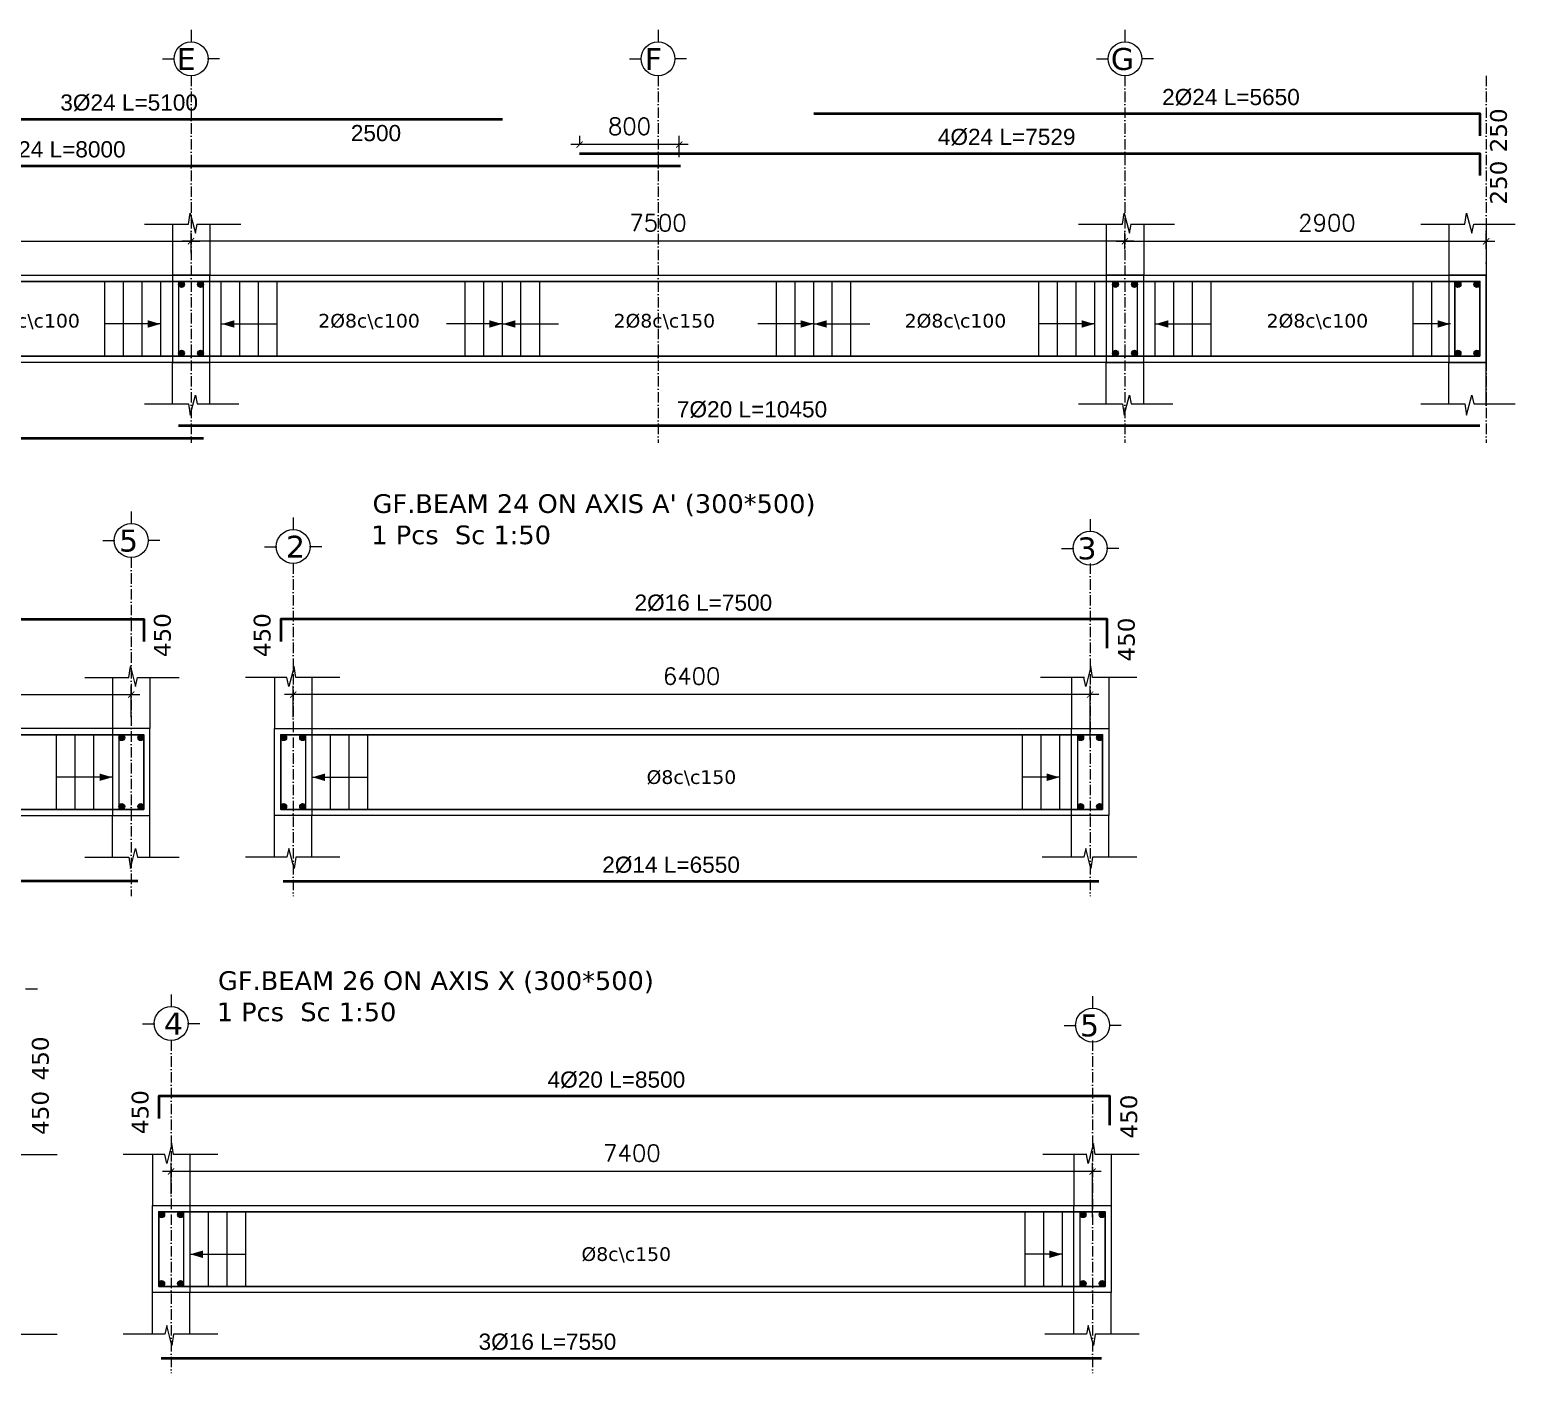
# Model space of a CAD drawing. Header units: inches. Extents: x -17020 to 43805, y -10194 to 123061.
# Drawn here: x 2901 to 4096, y 108292 to 109371 of the extents above; entities that cross this region are included whole.
import ezdxf

# ---------------------------------------------------------------- set-up
doc = ezdxf.new("R2010")
doc.units = ezdxf.units.IN
doc.header["$LTSCALE"] = 0.7
doc.header["$MEASUREMENT"] = 0
doc.linetypes.add('ACAD_ISO10W100', pattern=[18, 12, -3, 0, -3])
doc.layers.get('0').update_dxf_attribs({"lineweight": 13})
doc.layers.get('Defpoints').update_dxf_attribs({"lineweight": 5})
for name, color, linetype, lineweight in [('axis', 254, 'ACAD_ISO10W100', 9), ('BEAM FRAME', 5, 'Continuous', 18), ('COLUMN', 4, 'Continuous', 20), ('elevline', 30, 'Continuous', 20), ('FRAME 070', 5, 'Continuous', 60), ('hatch', 9, 'Continuous', 9), ('renforcment', 141, 'Continuous', 40), ('tex', 3, 'Continuous', 25), ('TEXT', 3, 'Continuous', 25), ('top rein. extension', 50, 'Continuous', 20), ('top renforcment', 7, 'Continuous', 40)]:
    doc.layers.add(name, color=color, linetype=linetype, lineweight=lineweight)
doc.styles.add('100', font='romans.shx', dxfattribs={"height": 13.5})
doc.styles.add('romanc', font='verdana.ttf', dxfattribs={"height": 250})
doc.styles.get("Standard").update_dxf_attribs({"font": 'arial.ttf', "height": 13})
doc.dimstyles.new('100', dxfattribs={"dimtxt": 13.5, "dimasz": 5, "dimexe": 7, "dimexo": 7, "dimgap": 8, "dimtad": 1, "dimdec": 0, "dimlfac": 10, "dimzin": 4, "dimdsep": 46, "dimtxsty": '100', "dimblk": 'ARCHTICK', "dimcen": 0.09, "dimdle": 7, "dimclrd": 1, "dimclre": 8, "dimclrt": 2, "dimadec": 0, "dimazin": 1, "dimtfac": 1, "dimtdec": 0, "dimtix": 1, "dimtofl": 0, "dimtmove": 0, "dimatfit": 3, "dimldrblk": 'ARCHTICK', "dimfxl": 0.18, "dimtolj": 1, "dimtzin": 0, "dimlwd": -1, "dimlwe": -1, "dimarcsym": 0})
doc.dimstyles.get("Standard").update_dxf_attribs({"dimtxt": 13, "dimasz": 5, "dimexe": 0.18, "dimexo": 0.0625, "dimgap": 6, "dimtad": 1, "dimdec": 0, "dimlfac": 10, "dimzin": 0, "dimdsep": 46, "dimtxsty": 'Standard', "dimblk": 'ARCHTICK', "dimcen": 0.09, "dimse1": 1, "dimse2": 1, "dimclrd": 1, "dimclre": 7, "dimclrt": 3, "dimadec": 0, "dimazin": 0, "dimtfac": 1, "dimtdec": 0, "dimtix": 1, "dimtofl": 0, "dimtmove": 0, "dimatfit": 3, "dimldrblk": 'ARCHTICK', "dimfxl": 1, "dimtolj": 1, "dimtzin": 0, "dimarcsym": 0})

# ---------------------------------------------------------------- blocks, each defined once
blk = doc.blocks.new('_ArchTick')
at = {"color": 0, "linetype": 'ByBlock', "lineweight": 0, "const_width": 0.15}
blk.add_lwpolyline([(-0.5, -0.5), (0.5, 0.5)], dxfattribs=at)
blk = doc.blocks.new('*D1429')
at = {"color": 8, "transparency": 16777216}
for p, q in [((2255.7, 109194.2), (2255.7, 109207.8)), ((3030.7, 109191.1), (3030.7, 109207.8))]:
    blk.add_line(p, q, dxfattribs=at)
at = {"color": 1, "transparency": 16777216}
blk.add_line((2248.7, 109200.8), (3037.7, 109200.8), dxfattribs=at)
at = {"layer": 'Defpoints', "color": 0, "transparency": 16777216}
for p in [(3030.7, 109200.8), (2255.7, 109187.2), (3030.7, 109184.1)]:
    blk.add_point(p, dxfattribs=at)
at = {"color": 1, "transparency": 16777216, "xscale": 5, "yscale": 5, "zscale": 5, "rotation": 180}
blk.add_blockref('_ArchTick', (2255.7, 109200.8), dxfattribs=at)
at = {"color": 1, "transparency": 16777216, "xscale": 5, "yscale": 5, "zscale": 5}
blk.add_blockref('_ArchTick', (3030.7, 109200.8), dxfattribs=at)
at = {"color": 2, "transparency": 16777216, "insert": (2593.1, 109215.6), "char_height": 13.5, "attachment_point": 5, "style": '100'}
blk.add_mtext('\\A1;7750', dxfattribs=at)
blk = doc.blocks.new('*D1430')
at = {"layer": 'Defpoints', "color": 0, "transparency": 16777216}
for p in [(2240.7, 109042.8, -37100.9), (2240.7, 109042.8), (3040.7, 109042.8, -13870.6)]:
    blk.add_point(p, dxfattribs=at)
at = {"layer": 'TEXT', "color": 3, "transparency": 16777216, "insert": (2677.9, 109055.8), "char_height": 13, "attachment_point": 5}
blk.add_mtext('\\A1;7%%C20 L=8000', dxfattribs=at)
blk = doc.blocks.new('*D1433')
at = {"layer": 'Defpoints', "color": 0, "transparency": 16777216}
for p in [(2623.8, 109261.4, -19.2), (2623.8, 109261.4), (3423.8, 109261.4, -167.8)]:
    blk.add_point(p, dxfattribs=at)
at = {"layer": 'TEXT', "color": 3, "transparency": 16777216, "insert": (2922.9, 109274.4), "char_height": 13, "attachment_point": 5}
blk.add_mtext('\\A1;4%%C24 L=8000', dxfattribs=at)
blk = doc.blocks.new('*D1434')
at = {"color": 8, "transparency": 16777216}
for p, q in [((3780.7, 109194.5), (3780.7, 109207.8)), ((4070.7, 109194.8), (4070.7, 109207.8))]:
    blk.add_line(p, q, dxfattribs=at)
at = {"color": 1, "transparency": 16777216}
blk.add_line((3773.7, 109200.8), (4077.7, 109200.8), dxfattribs=at)
at = {"layer": 'Defpoints', "color": 0, "transparency": 16777216}
for p in [(4070.7, 109200.8), (3780.7, 109187.5), (4070.7, 109187.8, 217.9)]:
    blk.add_point(p, dxfattribs=at)
at = {"color": 1, "transparency": 16777216, "xscale": 5, "yscale": 5, "zscale": 5, "rotation": 180}
blk.add_blockref('_ArchTick', (3780.7, 109200.8), dxfattribs=at)
at = {"color": 1, "transparency": 16777216, "xscale": 5, "yscale": 5, "zscale": 5}
blk.add_blockref('_ArchTick', (4070.7, 109200.8), dxfattribs=at)
at = {"color": 2, "transparency": 16777216, "insert": (3942.9, 109215.6), "char_height": 13.5, "attachment_point": 5, "style": '100'}
blk.add_mtext('\\A1;2900', dxfattribs=at)
blk = doc.blocks.new('*D1435')
at = {"layer": 'Defpoints', "color": 0, "transparency": 16777216}
for p in [(3342.8, 109271.4, -157.8), (3342.8, 109271.4), (4095.7, 109271.4, -218.5)]:
    blk.add_point(p, dxfattribs=at)
at = {"layer": 'TEXT', "color": 3, "transparency": 16777216, "insert": (3685.7, 109284.4), "char_height": 13, "attachment_point": 5}
blk.add_mtext('\\A1;4%%C24 L=7529', dxfattribs=at)
blk = doc.blocks.new('*D1446')
at = {"color": 1, "transparency": 16777216}
blk.add_line((3429.8, 109278.4), (3335.8, 109278.4), dxfattribs=at)
at = {"color": 8, "transparency": 16777216}
for p, q in [((3342.8, 109278.4), (3342.8, 109285.4)), ((3422.8, 109268.4), (3422.8, 109285.4))]:
    blk.add_line(p, q, dxfattribs=at)
at = {"layer": 'Defpoints', "color": 0, "transparency": 16777216}
for p in [(3342.8, 109278.4), (3342.8, 109271.4), (3422.8, 109261.4)]:
    blk.add_point(p, dxfattribs=at)
at = {"color": 1, "transparency": 16777216, "xscale": 5, "yscale": 5, "zscale": 5, "rotation": 180}
blk.add_blockref('_ArchTick', (3342.8, 109278.4), dxfattribs=at)
at = {"color": 1, "transparency": 16777216, "xscale": 5, "yscale": 5, "zscale": 5}
blk.add_blockref('_ArchTick', (3422.8, 109278.4), dxfattribs=at)
at = {"color": 2, "transparency": 16777216, "insert": (3382.8, 109293.1), "char_height": 13.5, "attachment_point": 5, "style": '100'}
blk.add_mtext('\\A1;800', dxfattribs=at)
blk = doc.blocks.new('*D1436')
at = {"color": 8, "transparency": 16777216}
for p, q in [((3030.7, 109191.9), (3030.7, 109207.8)), ((3780.7, 109196.5), (3780.7, 109207.8))]:
    blk.add_line(p, q, dxfattribs=at)
at = {"color": 1, "transparency": 16777216}
blk.add_line((3787.7, 109200.8), (3023.7, 109200.8), dxfattribs=at)
at = {"layer": 'Defpoints', "color": 0, "transparency": 16777216}
for p in [(3030.7, 109200.8), (3030.7, 109184.9), (3780.7, 109189.5)]:
    blk.add_point(p, dxfattribs=at)
at = {"color": 1, "transparency": 16777216, "xscale": 5, "yscale": 5, "zscale": 5, "rotation": 180}
blk.add_blockref('_ArchTick', (3030.7, 109200.8), dxfattribs=at)
at = {"color": 1, "transparency": 16777216, "xscale": 5, "yscale": 5, "zscale": 5}
blk.add_blockref('_ArchTick', (3780.7, 109200.8), dxfattribs=at)
at = {"color": 2, "transparency": 16777216, "insert": (3405.7, 109215.6), "char_height": 13.5, "attachment_point": 5, "style": '100'}
blk.add_mtext('\\A1;7500', dxfattribs=at)
blk = doc.blocks.new('*D1437')
at = {"layer": 'Defpoints', "color": 0, "transparency": 16777216}
for p in [(3020.7, 109052.6, -13652.7), (4065.7, 109052.6, -37100.9), (4065.7, 109052.6)]:
    blk.add_point(p, dxfattribs=at)
at = {"layer": 'TEXT', "color": 3, "transparency": 16777216, "insert": (3481.2, 109065.6), "char_height": 13, "attachment_point": 5}
blk.add_mtext('\\A1;7%%C20 L=10450', dxfattribs=at)
blk = doc.blocks.new('*D1441')
at = {"layer": 'Defpoints', "color": 0, "transparency": 16777216}
for p in [(3530.7, 109303.4, -157.8), (3530.7, 109303.4), (4095.7, 109303.4, -218.5)]:
    blk.add_point(p, dxfattribs=at)
at = {"layer": 'TEXT', "color": 3, "transparency": 16777216, "insert": (3865.8, 109316.4), "char_height": 13, "attachment_point": 5}
blk.add_mtext('\\A1;2%%C24 L=5650', dxfattribs=at)
blk = doc.blocks.new('*D1442')
at = {"layer": 'Defpoints', "color": 0, "transparency": 16777216}
for p in [(2770.7, 109298.9, -203.1), (2770.7, 109298.9), (3280.7, 109298.9, -189.9)]:
    blk.add_point(p, dxfattribs=at)
at = {"layer": 'TEXT', "color": 3, "transparency": 16777216, "insert": (2981, 109312), "char_height": 13, "attachment_point": 5}
blk.add_mtext('\\A1;3%%C24 L=5100', dxfattribs=at)
blk = doc.blocks.new('*D1443')
at = {"layer": 'Defpoints', "color": 0, "transparency": 16777216}
for p in [(3030.7, 109297.4), (3280.7, 109297.4), (3280.7, 109275)]:
    blk.add_point(p, dxfattribs=at)
at = {"layer": 'TEXT', "color": 3, "transparency": 16777216, "insert": (3179.2, 109287.6), "char_height": 13, "attachment_point": 5}
blk.add_mtext('\\A1;2500', dxfattribs=at)
blk = doc.blocks.new('*D1877')
at = {"color": 1, "transparency": 16777216}
blk.add_line((2367.7, 108836.7), (2989.7, 108836.7), dxfattribs=at)
at = {"color": 8, "transparency": 16777216}
for p, q in [((2374.7, 108800.2), (2374.7, 108843.7)), ((2982.7, 108818.5), (2982.7, 108843.7))]:
    blk.add_line(p, q, dxfattribs=at)
at = {"layer": 'Defpoints', "color": 0, "transparency": 16777216}
for p in [(2982.7, 108836.7), (2982.7, 108811.5), (2374.7, 108793.2)]:
    blk.add_point(p, dxfattribs=at)
at = {"color": 1, "transparency": 16777216, "xscale": 5, "yscale": 5, "zscale": 5, "rotation": 180}
blk.add_blockref('_ArchTick', (2374.7, 108836.7), dxfattribs=at)
at = {"color": 1, "transparency": 16777216, "xscale": 5, "yscale": 5, "zscale": 5}
blk.add_blockref('_ArchTick', (2982.7, 108836.7), dxfattribs=at)
at = {"color": 2, "transparency": 16777216, "insert": (2703.1, 108851.5), "char_height": 13.5, "attachment_point": 5, "style": '100'}
blk.add_mtext('\\A1;6080', dxfattribs=at)
blk = doc.blocks.new('*D1878')
at = {"layer": 'Defpoints', "color": 0, "transparency": 16777216}
for p in [(1912.7, 108686.8, -13652.7), (2987.9, 108686.8, -37318.8), (2987.9, 108686.8)]:
    blk.add_point(p, dxfattribs=at)
at = {"layer": 'TEXT', "color": 3, "transparency": 16777216, "insert": (2592.7, 108699.8), "char_height": 13, "attachment_point": 5}
blk.add_mtext('\\A1;3%%C16 L=10752', dxfattribs=at)
blk = doc.blocks.new('*D1879')
at = {"layer": 'Defpoints', "color": 0, "transparency": 16777216}
for p in [(1862.7, 108897.3, 264.3), (1862.7, 108897.3), (3037.9, 108897.3, -440.4)]:
    blk.add_point(p, dxfattribs=at)
at = {"layer": 'TEXT', "color": 3, "transparency": 16777216, "insert": (2630.9, 108910.3), "char_height": 13, "attachment_point": 5}
blk.add_mtext('\\A1;3%%C16 L=11752', dxfattribs=at)
blk = doc.blocks.new('*D1881')
at = {"color": 1, "transparency": 16777216}
blk.add_line((3759.7, 108836.7), (3105.7, 108836.7), dxfattribs=at)
at = {"color": 8, "transparency": 16777216}
for p, q in [((3112.7, 108818.5), (3112.7, 108843.7)), ((3752.7, 108800.2), (3752.7, 108843.7))]:
    blk.add_line(p, q, dxfattribs=at)
at = {"layer": 'Defpoints', "color": 0, "transparency": 16777216}
for p in [(3112.7, 108836.7), (3112.7, 108811.5), (3752.7, 108793.2)]:
    blk.add_point(p, dxfattribs=at)
at = {"color": 1, "transparency": 16777216, "xscale": 5, "yscale": 5, "zscale": 5, "rotation": 180}
blk.add_blockref('_ArchTick', (3112.7, 108836.7), dxfattribs=at)
at = {"color": 1, "transparency": 16777216, "xscale": 5, "yscale": 5, "zscale": 5}
blk.add_blockref('_ArchTick', (3752.7, 108836.7), dxfattribs=at)
at = {"color": 2, "transparency": 16777216, "insert": (3432.7, 108851.5), "char_height": 13.5, "attachment_point": 5, "style": '100'}
blk.add_mtext('\\A1;6400', dxfattribs=at)
blk = doc.blocks.new('*D1882')
at = {"layer": 'Defpoints', "color": 0, "transparency": 16777216}
for p in [(3104.7, 108686.8, -37318.8), (3104.7, 108686.8), (3759.7, 108686.8, -13870.6)]:
    blk.add_point(p, dxfattribs=at)
at = {"layer": 'TEXT', "color": 3, "transparency": 16777216, "insert": (3416.2, 108699.8), "char_height": 13, "attachment_point": 5}
blk.add_mtext('\\A1;2%%C14 L=6550', dxfattribs=at)
blk = doc.blocks.new('*D1883')
at = {"layer": 'Defpoints', "color": 0, "transparency": 16777216}
for p in [(3059.3, 108897.3, -440.4), (3809.3, 108897.3, 46.4), (3809.3, 108897.3)]:
    blk.add_point(p, dxfattribs=at)
at = {"layer": 'TEXT', "color": 3, "transparency": 16777216, "insert": (3442.1, 108910.3), "char_height": 13, "attachment_point": 5}
blk.add_mtext('\\A1;2%%C16 L=7500', dxfattribs=at)
blk = doc.blocks.new('*D1848')
at = {"layer": 'Defpoints', "color": 0, "transparency": 16777216}
for p in [(2059.7, 108514.2, -157.8), (2059.7, 108514.2), (2945.7, 108514.2, -218.5)]:
    blk.add_point(p, dxfattribs=at)
at = {"layer": 'TEXT', "color": 3, "transparency": 16777216, "insert": (2655.3, 108527.2), "char_height": 13, "attachment_point": 5}
blk.add_mtext('\\A1;2%%C20 L=8860', dxfattribs=at)
blk = doc.blocks.new('*D1856')
at = {"layer": 'Defpoints', "color": 0, "transparency": 16777216}
for p in [(2734.7, 108556.1, -209.5), (2944.7, 108556.1, -218.4), (2944.7, 108556.1)]:
    blk.add_point(p, dxfattribs=at)
at = {"layer": 'TEXT', "color": 3, "transparency": 16777216, "insert": (2805.8, 108569.1), "char_height": 13, "attachment_point": 5}
blk.add_mtext('\\A1;2%%C20 L=2100', dxfattribs=at)
blk = doc.blocks.new('*D1861')
at = {"color": 1, "transparency": 16777216}
blk.add_line((3761.7, 108453.6), (3007.7, 108453.6), dxfattribs=at)
at = {"color": 8, "transparency": 16777216}
for p, q in [((3014.7, 108435.4), (3014.7, 108460.6)), ((3754.7, 108417), (3754.7, 108460.6))]:
    blk.add_line(p, q, dxfattribs=at)
at = {"layer": 'Defpoints', "color": 0, "transparency": 16777216}
for p in [(3014.7, 108453.6), (3014.7, 108428.4), (3754.7, 108410)]:
    blk.add_point(p, dxfattribs=at)
at = {"color": 1, "transparency": 16777216, "xscale": 5, "yscale": 5, "zscale": 5, "rotation": 180}
blk.add_blockref('_ArchTick', (3014.7, 108453.6), dxfattribs=at)
at = {"color": 1, "transparency": 16777216, "xscale": 5, "yscale": 5, "zscale": 5}
blk.add_blockref('_ArchTick', (3754.7, 108453.6), dxfattribs=at)
at = {"color": 2, "transparency": 16777216, "insert": (3384.7, 108468.4), "char_height": 13.5, "attachment_point": 5, "style": '100'}
blk.add_mtext('\\A1;7400', dxfattribs=at)
blk = doc.blocks.new('*D1862')
at = {"layer": 'Defpoints', "color": 0, "transparency": 16777216}
for p in [(3006.7, 108303.7, -37318.8), (3006.7, 108303.7), (3761.7, 108303.7, -13870.6)]:
    blk.add_point(p, dxfattribs=at)
at = {"layer": 'TEXT', "color": 3, "transparency": 16777216, "insert": (3316.9, 108316.7), "char_height": 13, "attachment_point": 5}
blk.add_mtext('\\A1;3%%C16 L=7550', dxfattribs=at)
blk = doc.blocks.new('*D1863')
at = {"layer": 'Defpoints', "color": 0, "transparency": 16777216}
for p in [(2961.3, 108514.2, -440.4), (3811.3, 108514.2, 46.4), (3811.3, 108514.2)]:
    blk.add_point(p, dxfattribs=at)
at = {"layer": 'TEXT', "color": 3, "transparency": 16777216, "insert": (3372.3, 108527.2), "char_height": 13, "attachment_point": 5}
blk.add_mtext('\\A1;4%%C20 L=8500', dxfattribs=at)

msp = doc.modelspace()

# ---------------------------------------------------------------- hatches: boundary and pattern name
at = {"layer": 'elevline'}
for points in [[(3025.47, 109166.14, 1), (3020.72, 109166.14, 1)], [(3035.96, 109166.14, -1), (3040.72, 109166.14, -1)], [(3775.47, 109166.14, 1), (3770.72, 109166.14, 1)], [(3785.96, 109166.14, -1), (3790.72, 109166.14, -1)], [(4050.47, 109166.14, 1), (4045.72, 109166.14, 1)], [(4060.96, 109166.14, -1), (4065.72, 109166.14, -1)], [(3025.47, 109110.89, -1), (3020.72, 109110.89, -1)], [(3035.96, 109110.89, 1), (3040.72, 109110.89, 1)], [(3775.47, 109110.89, -1), (3770.72, 109110.89, -1)], [(3785.96, 109110.89, 1), (3790.72, 109110.89, 1)], [(4050.47, 109110.89, -1), (4045.72, 109110.89, -1)], [(4060.96, 109110.89, 1), (4065.72, 109110.89, 1)], [(2977.48, 108802.06, 1), (2972.72, 108802.06, 1)], [(2987.96, 108802.06, -1), (2992.72, 108802.06, -1)], [(3107.48, 108802.06, 1), (3102.72, 108802.06, 1)], [(3117.96, 108802.06, -1), (3122.72, 108802.06, -1)], [(3747.48, 108802.06, 1), (3742.72, 108802.06, 1)], [(3757.96, 108802.06, -1), (3762.72, 108802.06, -1)], [(2977.48, 108746.82, -1), (2972.72, 108746.82, -1)], [(2987.96, 108746.82, 1), (2992.72, 108746.82, 1)], [(3107.48, 108746.82, -1), (3102.72, 108746.82, -1)], [(3117.96, 108746.82, 1), (3122.72, 108746.82, 1)], [(3747.48, 108746.82, -1), (3742.72, 108746.82, -1)], [(3757.96, 108746.82, 1), (3762.72, 108746.82, 1)], [(3009.48, 108418.93, 1), (3004.72, 108418.93, 1)], [(3019.96, 108418.93, -1), (3024.72, 108418.93, -1)], [(3749.48, 108418.93, 1), (3744.72, 108418.93, 1)], [(3759.96, 108418.93, -1), (3764.72, 108418.93, -1)], [(3009.48, 108363.69, -1), (3004.72, 108363.69, -1)], [(3019.96, 108363.69, 1), (3024.72, 108363.69, 1)], [(3749.48, 108363.69, -1), (3744.72, 108363.69, -1)], [(3759.96, 108363.69, 1), (3764.72, 108363.69, 1)]]:
    msp.add_hatch(color=256, dxfattribs=at).paths.add_polyline_path(points)

# ---------------------------------------------------------------- linework, layer by layer
at = {"layer": 'axis'}
for p, q in [((3030.72, 109333.71), (3030.72, 109038.78)), ((3030.72, 109333.71), (3030.72, 109038.78)), ((3405.72, 109333.71), (3405.72, 109038.78)), ((3780.72, 109333.71), (3780.72, 109038.78)), ((4070.72, 109333.71), (4070.72, 109038.78)), ((2982.72, 108946.87, 156.28), (2982.72, 108674.7, 156.28)), ((3112.72, 108941.96, 156.28), (3112.72, 108674.7, 156.28)), ((3752.72, 108941.96, 156.28), (3752.72, 108674.7, 156.28)), ((3014.72, 108558.83, 156.28), (3014.72, 108291.57, 156.28)), ((3754.72, 108558.83, 156.28), (3754.72, 108291.57, 156.28))]:
    msp.add_line(p, q, dxfattribs=at)
at = {"layer": 'BEAM FRAME'}
for points, elevation in [([(4070.72, 109103.52), (1135.72, 109103.52), (1135.72, 109173.52), (4070.72, 109173.52)], 217.91), ([(1907.72, 108739.44), (2997.72, 108739.44), (2997.72, 108809.44), (1907.72, 108809.44)], 374.18), ([(3767.72, 108739.44), (3097.72, 108739.44), (3097.72, 108809.44), (3767.72, 108809.44)], 374.18), ([(3769.72, 108356.31), (2999.72, 108356.31), (2999.72, 108426.31), (3769.72, 108426.31)], 374.18)]:
    msp.add_lwpolyline(points, close=True, dxfattribs=dict(at, elevation=elevation))
at = {"layer": 'COLUMN', "lineweight": 20}
for p, q in [((3015.72, 109214.44, 217.91), (3015.72, 109173.52, 217.91)), ((3045.72, 109214.44, 217.91), (3045.72, 109173.52, 217.91)), ((3765.72, 109214.44, 217.91), (3765.72, 109173.52, 217.91)), ((3795.72, 109214.44, 217.91), (3795.72, 109173.52, 217.91)), ((4040.72, 109214.44, 217.91), (4040.72, 109173.52, 217.91)), ((4070.72, 109214.44, 217.91), (4070.72, 109173.52, 217.91)), ((3015.72, 109070.09, 217.91), (3015.72, 109103.52, 217.91)), ((3045.72, 109070.09, 217.91), (3045.72, 109103.52, 217.91)), ((3765.72, 109070.09, 217.91), (3765.72, 109103.52, 217.91)), ((3795.72, 109070.09, 217.91), (3795.72, 109103.52, 217.91)), ((4040.72, 109070.09, 217.91), (4040.72, 109103.52, 217.91)), ((4070.72, 109070.09, 217.91), (4070.72, 109103.52, 217.91)), ((2967.72, 108850.37, 374.18), (2967.72, 108809.44, 374.18)), ((2997.72, 108850.37, 374.18), (2997.72, 108809.44, 374.18)), ((3097.72, 108850.37, 374.18), (3097.72, 108809.44, 374.18)), ((3127.72, 108850.37, 374.18), (3127.72, 108809.44, 374.18)), ((3737.72, 108850.37, 374.18), (3737.72, 108809.44, 374.18)), ((3767.72, 108850.37, 374.18), (3767.72, 108809.44, 374.18)), ((2967.72, 108706.01, 374.18), (2967.72, 108739.44, 374.18)), ((2997.72, 108706.01, 374.18), (2997.72, 108739.44, 374.18)), ((3097.72, 108706.01, 374.18), (3097.72, 108739.44, 374.18)), ((3127.72, 108706.01, 374.18), (3127.72, 108739.44, 374.18)), ((3737.72, 108706.01, 374.18), (3737.72, 108739.44, 374.18)), ((3767.72, 108706.01, 374.18), (3767.72, 108739.44, 374.18)), ((2999.72, 108467.24, 374.18), (2999.72, 108426.31, 374.18)), ((3029.72, 108467.24, 374.18), (3029.72, 108426.31, 374.18)), ((3739.72, 108467.24, 374.18), (3739.72, 108426.31, 374.18)), ((3769.72, 108467.24, 374.18), (3769.72, 108426.31, 374.18)), ((2999.72, 108322.88, 374.18), (2999.72, 108356.31, 374.18)), ((3029.72, 108322.88, 374.18), (3029.72, 108356.31, 374.18)), ((3739.72, 108322.88, 374.18), (3739.72, 108356.31, 374.18)), ((3769.72, 108322.88, 374.18), (3769.72, 108356.31, 374.18))]:
    msp.add_line(p, q, dxfattribs=at)
at = {"layer": 'elevline'}
for p, q in [((2961.45, 109108.52), (2961.45, 109168.52)), ((2976.45, 109108.52), (2976.45, 109168.52)), ((2991.45, 109108.52), (2991.45, 109168.52)), ((3006.41, 109108.52), (3006.41, 109168.52)), ((3055.03, 109108.52), (3055.03, 109168.52)), ((3069.99, 109108.52), (3069.99, 109168.52)), ((3084.99, 109108.52), (3084.99, 109168.52)), ((3099.99, 109108.52), (3099.99, 109168.52)), ((3250.76, 109108.52), (3250.76, 109168.52)), ((3265.76, 109108.52), (3265.76, 109168.52)), ((3280.72, 109108.52), (3280.72, 109168.52)), ((3295.68, 109108.52), (3295.68, 109168.52)), ((3310.68, 109108.52), (3310.68, 109168.52)), ((3500.76, 109108.52), (3500.76, 109168.52)), ((3515.76, 109108.52), (3515.76, 109168.52)), ((3530.72, 109108.52), (3530.72, 109168.52)), ((3545.68, 109108.52), (3545.68, 109168.52)), ((3560.68, 109108.52), (3560.68, 109168.52)), ((3711.45, 109108.52), (3711.45, 109168.52)), ((3726.45, 109108.52), (3726.45, 109168.52)), ((3741.45, 109108.52), (3741.45, 109168.52)), ((3756.41, 109108.52), (3756.41, 109168.52)), ((3805.03, 109108.52), (3805.03, 109168.52)), ((3819.99, 109108.52), (3819.99, 109168.52)), ((3834.99, 109108.52), (3834.99, 109168.52)), ((3849.99, 109108.52), (3849.99, 109168.52)), ((4012.22, 109108.52), (4012.22, 109168.52)), ((4027.22, 109108.52), (4027.22, 109168.52)), ((4045.68, 109108.52), (4045.68, 109168.52)), ((2922.72, 108744.44, 156.28), (2922.72, 108804.44, 156.28)), ((2937.72, 108744.44, 156.28), (2937.72, 108804.44, 156.28)), ((2952.72, 108744.44, 156.28), (2952.72, 108804.44, 156.28)), ((3142.72, 108744.44, 156.28), (3142.72, 108804.44, 156.28)), ((3157.72, 108744.44, 156.28), (3157.72, 108804.44, 156.28)), ((3172.72, 108744.44, 156.28), (3172.72, 108804.44, 156.28)), ((3698.45, 108744.44, 156.28), (3698.45, 108804.44, 156.28)), ((3713.45, 108744.44, 156.28), (3713.45, 108804.44, 156.28)), ((3728.41, 108744.44, 156.28), (3728.41, 108804.44, 156.28)), ((3044.72, 108361.31, 156.28), (3044.72, 108421.31, 156.28)), ((3059.72, 108361.31, 156.28), (3059.72, 108421.31, 156.28)), ((3074.72, 108361.31, 156.28), (3074.72, 108421.31, 156.28)), ((3700.45, 108361.31, 156.28), (3700.45, 108421.31, 156.28)), ((3715.45, 108361.31, 156.28), (3715.45, 108421.31, 156.28)), ((3730.41, 108361.31, 156.28), (3730.41, 108421.31, 156.28))]:
    msp.add_line(p, q, dxfattribs=at)
for centre in [(3023.1, 109166.14), (3038.34, 109166.14), (3773.1, 109166.14), (3788.34, 109166.14), (4048.1, 109166.14), (4063.34, 109166.14), (3023.1, 109110.89), (3038.34, 109110.89), (3773.1, 109110.89), (3788.34, 109110.89), (4048.1, 109110.89), (4063.34, 109110.89), (2975.1, 108802.06, 156.28), (2990.34, 108802.06, 156.28), (3105.1, 108802.06, 156.28), (3120.34, 108802.06, 156.28), (3745.1, 108802.06, 156.28), (3760.34, 108802.06, 156.28), (2975.1, 108746.82, 156.28), (2990.34, 108746.82, 156.28), (3105.1, 108746.82, 156.28), (3120.34, 108746.82, 156.28), (3745.1, 108746.82, 156.28), (3760.34, 108746.82, 156.28), (3007.1, 108418.93, 156.28), (3022.34, 108418.93, 156.28), (3747.1, 108418.93, 156.28), (3762.34, 108418.93, 156.28), (3007.1, 108363.69, 156.28), (3022.34, 108363.69, 156.28), (3747.1, 108363.69, 156.28), (3762.34, 108363.69, 156.28)]:
    msp.add_circle(centre, 2.38, dxfattribs=at)
at = {"layer": 'FRAME 070', "lineweight": 20}
for p, q in [((3028.68, 109214.44, 217.91), (3030.03, 109223.44, 217.91)), ((3030.03, 109223.44, 217.91), (3034.22, 109207.37, 217.91)), ((3778.68, 109214.44, 217.91), (3780.03, 109223.44, 217.91)), ((3780.03, 109223.44, 217.91), (3784.22, 109207.37, 217.91)), ((4053.68, 109214.44, 217.91), (4055.03, 109223.44, 217.91)), ((4055.03, 109223.44, 217.91), (4059.22, 109207.37, 217.91)), ((2993.33, 109214.44, 217.91), (3028.68, 109214.44, 217.91)), ((3034.22, 109207.37, 217.91), (3035.72, 109214.44, 217.91)), ((3035.25, 109214.44, 217.91), (3070.6, 109214.44, 217.91)), ((3743.33, 109214.44, 217.91), (3778.68, 109214.44, 217.91)), ((3784.22, 109207.37, 217.91), (3785.72, 109214.44, 217.91)), ((3785.25, 109214.44, 217.91), (3820.6, 109214.44, 217.91)), ((4018.33, 109214.44, 217.91), (4053.68, 109214.44, 217.91)), ((4059.22, 109207.37, 217.91), (4060.72, 109214.44, 217.91)), ((4060.72, 109214.44, 217.91), (4094.11, 109214.44, 217.91)), ((3030.03, 109061.09, 217.91), (3034.22, 109077.16, 217.91)), ((3034.22, 109077.16, 217.91), (3035.72, 109070.09, 217.91)), ((3780.03, 109061.09, 217.91), (3784.22, 109077.16, 217.91)), ((3784.22, 109077.16, 217.91), (3785.72, 109070.09, 217.91)), ((4055.03, 109061.09, 217.91), (4059.22, 109077.16, 217.91)), ((4059.22, 109077.16, 217.91), (4060.72, 109070.09, 217.91)), ((2993.33, 109070.09, 217.91), (3028.68, 109070.09, 217.91)), ((3028.68, 109070.09, 217.91), (3030.03, 109061.09, 217.91)), ((3035.72, 109070.09, 217.91), (3069.11, 109070.09, 217.91)), ((3743.33, 109070.09, 217.91), (3778.68, 109070.09, 217.91)), ((3778.68, 109070.09, 217.91), (3780.03, 109061.09, 217.91)), ((3785.72, 109070.09, 217.91), (3819.11, 109070.09, 217.91)), ((4018.33, 109070.09, 217.91), (4053.68, 109070.09, 217.91)), ((4053.68, 109070.09, 217.91), (4055.03, 109061.09, 217.91)), ((4060.72, 109070.09, 217.91), (4094.11, 109070.09, 217.91)), ((2980.69, 108850.37, 374.18), (2982.04, 108859.37, 374.18)), ((2982.04, 108859.37, 374.18), (2986.22, 108843.29, 374.18)), ((3113.4, 108859.37, 374.18), (3109.22, 108843.29, 374.18)), ((3114.75, 108850.37, 374.18), (3113.4, 108859.37, 374.18)), ((3753.4, 108859.37, 374.18), (3749.22, 108843.29, 374.18)), ((3754.75, 108850.37, 374.18), (3753.4, 108859.37, 374.18)), ((2945.33, 108850.37, 374.18), (2980.69, 108850.37, 374.18)), ((2986.22, 108843.29, 374.18), (2987.73, 108850.37, 374.18)), ((2987.73, 108850.37, 374.18), (3021.11, 108850.37, 374.18)), ((3107.71, 108850.37, 374.18), (3074.32, 108850.37, 374.18)), ((3109.22, 108843.29, 374.18), (3107.71, 108850.37, 374.18)), ((3150.11, 108850.37, 374.18), (3114.75, 108850.37, 374.18)), ((3748.19, 108850.37, 374.18), (3712.83, 108850.37, 374.18)), ((3749.22, 108843.29, 374.18), (3747.71, 108850.37, 374.18)), ((3790.11, 108850.37, 374.18), (3754.75, 108850.37, 374.18)), ((2945.33, 108706.01, 374.18), (2980.69, 108706.01, 374.18)), ((2980.69, 108706.01, 374.18), (2982.04, 108697.01, 374.18)), ((2982.04, 108697.01, 374.18), (2986.22, 108713.09, 374.18)), ((2986.22, 108713.09, 374.18), (2987.73, 108706.01, 374.18)), ((2987.73, 108706.01, 374.18), (3021.11, 108706.01, 374.18)), ((3107.71, 108706.01, 374.18), (3074.32, 108706.01, 374.18)), ((3109.22, 108713.09, 374.18), (3107.71, 108706.01, 374.18)), ((3113.4, 108697.01, 374.18), (3109.22, 108713.09, 374.18)), ((3114.75, 108706.01, 374.18), (3113.4, 108697.01, 374.18)), ((3150.11, 108706.01, 374.18), (3114.75, 108706.01, 374.18)), ((3747.71, 108706.01, 374.18), (3714.32, 108706.01, 374.18)), ((3749.22, 108713.09, 374.18), (3747.71, 108706.01, 374.18)), ((3753.4, 108697.01, 374.18), (3749.22, 108713.09, 374.18)), ((3754.75, 108706.01, 374.18), (3753.4, 108697.01, 374.18)), ((3790.11, 108706.01, 374.18), (3754.75, 108706.01, 374.18)), ((3015.4, 108476.24, 374.18), (3011.22, 108460.16, 374.18)), ((3016.75, 108467.24, 374.18), (3015.4, 108476.24, 374.18)), ((3755.4, 108476.24, 374.18), (3751.22, 108460.16, 374.18)), ((3756.75, 108467.24, 374.18), (3755.4, 108476.24, 374.18)), ((2889.73, 108467.24, 374.18), (2923.11, 108467.24, 374.18)), ((3009.71, 108467.24, 374.18), (2976.32, 108467.24, 374.18)), ((3011.22, 108460.16, 374.18), (3009.71, 108467.24, 374.18)), ((3052.11, 108467.24, 374.18), (3016.75, 108467.24, 374.18)), ((3750.19, 108467.24, 374.18), (3714.83, 108467.24, 374.18)), ((3751.22, 108460.16, 374.18), (3749.71, 108467.24, 374.18)), ((3792.11, 108467.24, 374.18), (3756.75, 108467.24, 374.18)), ((2889.73, 108322.88, 374.18), (2923.11, 108322.88, 374.18)), ((3009.71, 108322.88, 374.18), (2976.32, 108322.88, 374.18)), ((3011.22, 108329.96, 374.18), (3009.71, 108322.88, 374.18)), ((3015.4, 108313.88, 374.18), (3011.22, 108329.96, 374.18)), ((3016.75, 108322.88, 374.18), (3015.4, 108313.88, 374.18)), ((3052.11, 108322.88, 374.18), (3016.75, 108322.88, 374.18)), ((3749.71, 108322.88, 374.18), (3716.32, 108322.88, 374.18)), ((3751.22, 108329.96, 374.18), (3749.71, 108322.88, 374.18)), ((3755.4, 108313.88, 374.18), (3751.22, 108329.96, 374.18)), ((3756.75, 108322.88, 374.18), (3755.4, 108313.88, 374.18)), ((3792.11, 108322.88, 374.18), (3756.75, 108322.88, 374.18))]:
    msp.add_line(p, q, dxfattribs=at)
at = {"layer": 'FRAME 070', "lineweight": 15}
for points in [[(3015.72, 109103.52), (3045.72, 109103.52), (3045.72, 109173.52), (3015.72, 109173.52)], [(3765.72, 109103.52), (3795.72, 109103.52), (3795.72, 109173.52), (3765.72, 109173.52)], [(4040.72, 109103.52), (4070.72, 109103.52), (4070.72, 109173.52), (4040.72, 109173.52)]]:
    msp.add_lwpolyline(points, close=True, dxfattribs=at)
at = {"layer": 'FRAME 070', "lineweight": 15, "elevation": 156.28}
for points in [[(2967.72, 108739.44), (2997.72, 108739.44), (2997.72, 108809.44), (2967.72, 108809.44)], [(3127.72, 108739.44), (3097.72, 108739.44), (3097.72, 108809.44), (3127.72, 108809.44)], [(3767.72, 108739.44), (3737.72, 108739.44), (3737.72, 108809.44), (3767.72, 108809.44)], [(3029.72, 108356.31), (2999.72, 108356.31), (2999.72, 108426.31), (3029.72, 108426.31)], [(3769.72, 108356.31), (3739.72, 108356.31), (3739.72, 108426.31), (3769.72, 108426.31)]]:
    msp.add_lwpolyline(points, close=True, dxfattribs=at)
at = {"layer": 'hatch'}
for p, q in [((3030.72, 109370.68), (3030.72, 109360.95)), ((3405.72, 109370.68), (3405.72, 109360.95)), ((3780.72, 109370.68), (3780.72, 109360.95)), ((3007.79, 109347.21), (3017.53, 109347.21)), ((3053.64, 109347.21), (3043.91, 109347.21)), ((3382.79, 109347.21), (3392.53, 109347.21)), ((3428.64, 109347.21), (3418.91, 109347.21)), ((3757.79, 109347.21), (3767.53, 109347.21)), ((3803.64, 109347.21), (3793.91, 109347.21)), ((2982.72, 108983.84, 156.28), (2982.72, 108974.11, 156.28)), ((3112.72, 108978.94, 156.28), (3112.72, 108969.2, 156.28)), ((3752.72, 108977.57, 156.28), (3752.72, 108967.84, 156.28)), ((2959.8, 108960.37, 156.28), (2969.53, 108960.37, 156.28)), ((3005.64, 108960.37, 156.28), (2995.91, 108960.37, 156.28)), ((3089.8, 108955.46, 156.28), (3099.53, 108955.46, 156.28)), ((3135.64, 108955.46, 156.28), (3125.91, 108955.46, 156.28)), ((3729.8, 108954.1, 156.28), (3739.53, 108954.1, 156.28)), ((3775.64, 108954.1, 156.28), (3765.91, 108954.1, 156.28)), ((2907.44, 108600, 156.28), (2897.71, 108600, 156.28)), ((3014.72, 108595.81, 156.28), (3014.72, 108586.07, 156.28)), ((3754.72, 108594.44, 156.28), (3754.72, 108584.71, 156.28)), ((2991.8, 108572.33, 156.28), (3001.53, 108572.33, 156.28)), ((3037.64, 108572.33, 156.28), (3027.91, 108572.33, 156.28)), ((3731.8, 108570.97, 156.28), (3741.53, 108570.97, 156.28)), ((3777.64, 108570.97, 156.28), (3767.91, 108570.97, 156.28))]:
    msp.add_line(p, q, dxfattribs=at)
for centre in [(3030.72, 109347.33), (3405.72, 109347.33), (3780.72, 109347.33), (2982.72, 108960.49, 156.28), (3112.72, 108955.58, 156.28), (3752.72, 108954.22, 156.28), (3014.72, 108572.45, 156.28), (3754.72, 108571.09, 156.28)]:
    msp.add_circle(centre, 13.62, dxfattribs=at)
at = {"layer": 'renforcment', "lineweight": -2}
for points, elevation in [([(4065.72, 109108.52), (1140.72, 109108.52), (1140.72, 109168.52), (4065.72, 109168.52)], 217.91), ([(1912.72, 108744.44), (2992.72, 108744.44), (2992.72, 108804.44), (1912.72, 108804.44)], 374.18), ([(3762.72, 108744.44), (3102.72, 108744.44), (3102.72, 108804.44), (3762.72, 108804.44)], 374.18), ([(3764.72, 108361.31), (3004.72, 108361.31), (3004.72, 108421.31), (3764.72, 108421.31)], 374.18)]:
    msp.add_lwpolyline(points, close=True, dxfattribs=dict(at, elevation=elevation))
at = {"layer": 'top rein. extension'}
for p, q in [((3006.41, 109134.35), (2961.45, 109134.35)), ((3055.03, 109134.35), (3099.99, 109134.35)), ((3280.72, 109134.35), (3235.76, 109134.35)), ((3280.72, 109134.35), (3325.68, 109134.35)), ((3530.72, 109134.35), (3485.76, 109134.35)), ((3530.72, 109134.35), (3575.68, 109134.35)), ((3756.41, 109134.35), (3711.45, 109134.35)), ((3805.03, 109134.35), (3849.99, 109134.35)), ((4042.18, 109134.35), (4012.22, 109134.35)), ((2967.68, 108770.28, 156.28), (2922.72, 108770.28, 156.28)), ((3127.76, 108770.28, 156.28), (3172.72, 108770.28, 156.28)), ((3728.41, 108770.28, 156.28), (3698.45, 108770.28, 156.28)), ((3029.76, 108387.15, 156.28), (3074.72, 108387.15, 156.28)), ((3730.41, 108387.15, 156.28), (3700.45, 108387.15, 156.28))]:
    msp.add_line(p, q, dxfattribs=at)
for points in [[(2995.93, 109137.35), (3006.06, 109134.35), (2995.93, 109131.35)], [(3065.5, 109137.35), (3055.38, 109134.35), (3065.5, 109131.35)], [(3270.24, 109137.35), (3280.37, 109134.35), (3270.24, 109131.35)], [(3291.19, 109137.35), (3281.06, 109134.35), (3291.19, 109131.35)], [(3520.24, 109137.35), (3530.37, 109134.35), (3520.24, 109131.35)], [(3541.19, 109137.35), (3531.06, 109134.35), (3541.19, 109131.35)], [(3745.93, 109137.35), (3756.06, 109134.35), (3745.93, 109131.35)], [(3815.5, 109137.35), (3805.38, 109134.35), (3815.5, 109131.35)], [(4031.7, 109137.35), (4041.83, 109134.35), (4031.7, 109131.35)], [(2957.2, 108773.28, 156.28), (2967.33, 108770.28, 156.28), (2957.2, 108767.28, 156.28)], [(3138.23, 108773.28, 156.28), (3128.11, 108770.28, 156.28), (3138.23, 108767.28, 156.28)], [(3717.93, 108773.28, 156.28), (3728.06, 108770.28, 156.28), (3717.93, 108767.28, 156.28)], [(3040.23, 108390.15, 156.28), (3030.11, 108387.15, 156.28), (3040.23, 108384.15, 156.28)], [(3719.93, 108390.15, 156.28), (3730.06, 108387.15, 156.28), (3719.93, 108384.15, 156.28)]]:
    msp.add_solid(points, dxfattribs=at)
at = {"layer": 'top renforcment'}
for p, q in [((4065.72, 109052.64), (3020.72, 109052.64)), ((2240.72, 109042.77), (3040.72, 109042.77, -217.91)), ((2987.92, 108686.79, -61.63), (1912.72, 108686.79, 156.28)), ((3104.72, 108686.79, -61.63), (3759.72, 108686.79, -61.63)), ((3006.72, 108303.66, -61.63), (3761.72, 108303.66, -61.63))]:
    msp.add_line(p, q, dxfattribs=at)
for points in [[(3530.72, 109303.36), (4065.72, 109303.36), (4065.72, 109285.47)], [(2770.72, 109298.95), (3280.72, 109298.95)], [(3342.79, 109271.39), (4065.72, 109271.39), (4065.72, 109253.5)], [(2623.76, 109261.39), (3423.79, 109261.39)]]:
    msp.add_lwpolyline(points, dxfattribs=at)
at = {"layer": 'top renforcment', "lineweight": 15}
for points in [[(3020.72, 109108.52), (3040.72, 109108.52), (3040.72, 109168.52), (3020.72, 109168.52)], [(3770.72, 109108.52), (3790.72, 109108.52), (3790.72, 109168.52), (3770.72, 109168.52)], [(4045.72, 109108.52), (4065.72, 109108.52), (4065.72, 109168.52), (4045.72, 109168.52)]]:
    msp.add_lwpolyline(points, close=True, dxfattribs=at)
at = {"layer": 'top renforcment', "elevation": 156.28}
for points in [[(1909.02, 108874.04), (1909.02, 108897.32), (2992.72, 108897.32), (2992.72, 108879.43)], [(3766.42, 108874.04), (3766.42, 108897.32), (3102.72, 108897.32), (3102.72, 108879.43)], [(3768.42, 108490.91), (3768.42, 108514.19), (3004.72, 108514.19), (3004.72, 108496.3)]]:
    msp.add_lwpolyline(points, dxfattribs=at)
at = {"layer": 'top renforcment', "lineweight": 15, "elevation": 156.28}
for points in [[(2972.72, 108744.44), (2992.72, 108744.44), (2992.72, 108804.44), (2972.72, 108804.44)], [(3122.72, 108744.44), (3102.72, 108744.44), (3102.72, 108804.44), (3122.72, 108804.44)], [(3762.72, 108744.44), (3742.72, 108744.44), (3742.72, 108804.44), (3762.72, 108804.44)], [(3024.72, 108361.31), (3004.72, 108361.31), (3004.72, 108421.31), (3024.72, 108421.31)], [(3764.72, 108361.31), (3744.72, 108361.31), (3744.72, 108421.31), (3764.72, 108421.31)]]:
    msp.add_lwpolyline(points, close=True, dxfattribs=at)

# ---------------------------------------------------------------- texts
at = {"layer": 'tex', "style": 'romanc'}
for s, p in [('2%%C8c\\c100', (2859.86, 109131.45, -33436.19)), ('2%%C8c\\c100', (3132.87, 109131.45, -33436.19)), ('2%%C8c\\c150', (3370.01, 109131.45, -33436.19)), ('2%%C8c\\c100', (3603.79, 109131.45, -33436.19)), ('2%%C8c\\c100', (3894.44, 109131.45, -33436.19)), ('%%C8c\\c150', (3396.56, 108764.91, -33279.91)), ('%%C8c\\c150', (3344.22, 108381.78, -33279.91))]:
    msp.add_text(s, height=11, dxfattribs=at).set_placement(p)
at = {"layer": 'TEXT', "style": 'romanc'}
for s, height, p in [('E', 17.6, (3019.24, 109338.41)), ('F', 17.6, (3395, 109338.41)), ('G', 17.6, (3769.31, 109338.41)), ("GF.BEAM 24 ON AXIS A' (300*500)", 15, (3176.49, 108982.58, 156.28)), ('5', 17.6, (2972.83, 108951.57, 156.28)), ('1 Pcs  Sc 1:50 ', 15, (3175.47, 108957.48, 156.28)), ('2', 17.6, (3106.88, 108946.66, 156.28)), ('3', 17.6, (3742.54, 108945.3, 156.28)), ('GF.BEAM 26 ON AXIS X (300*500)', 15, (3052.34, 108599.45, 156.28)), ('1 Pcs  Sc 1:50 ', 15, (3051.32, 108574.35, 156.28)), ('4', 17.6, (3008.88, 108563.53, 156.28)), ('5', 17.6, (3744.54, 108562.17, 156.28))]:
    msp.add_text(s, height=height, dxfattribs=at).set_placement(p)
for s, p in [('250', (4087.39, 109272.18, -73175.05)), ('250', (4087.39, 109230.22, -73175.05)), ('450', (3014.4, 108866.72, -73236.67)), ('450', (3094.54, 108866.72, -73236.67)), ('450', (3788.5, 108863.16, -72800.86)), ('450', (2916.4, 108526.76, -73018.77)), ('450', (2916.4, 108483.01, -73018.77)), ('450', (2996.54, 108483.59, -73236.67)), ('450', (3790.5, 108480.03, -72800.86))]:
    msp.add_text(s, height=13.5, rotation=90, dxfattribs=at).set_placement(p)

# ---------------------------------------------------------------- dimensions: what is measured, and where the dimension line sits
dim = msp.add_linear_dim(base=(3342.79, 109278.39), p1=(3422.79, 109261.39), p2=(3342.79, 109271.39), dimstyle='100')
dim.commit()
dim.dimension.update_dxf_attribs({"geometry": '*D1446', "text_midpoint": (3382.79, 109293.14)})
for base, p1, p2, picture, middle in [((3030.72, 109200.81), (2255.72, 109187.22), (3030.72, 109184.1), '*D1429', (2593.06, 109200.81)), ((4070.72, 109200.81), (3780.72, 109187.47), (4070.72, 109187.82, 217.91), '*D1434', (3942.92, 109200.81)), ((2982.72, 108836.74, 156.28), (2374.72, 108793.18, 156.28), (2982.72, 108811.54, 156.28), '*D1877', (2703.12, 108836.74, 156.28))]:
    dim = msp.add_linear_dim(base=base, p1=p1, p2=p2, dimstyle='100')
    dim.commit()
    dim.dimension.update_dxf_attribs({"geometry": picture, "text_midpoint": middle, "dimtype": 160})
for base, p1, p2, picture, middle in [((3030.72, 109200.81), (3780.72, 109189.54), (3030.72, 109184.9), '*D1436', (3405.72, 109200.81)), ((3112.72, 108836.74, 156.28), (3752.72, 108793.18, 156.28), (3112.72, 108811.54, 156.28), '*D1881', (3432.72, 108836.74, 156.28)), ((3014.72, 108453.61, 156.28), (3754.72, 108410.05, 156.28), (3014.72, 108428.41, 156.28), '*D1861', (3384.72, 108453.61, 156.28))]:
    dim = msp.add_linear_dim(base=base, p1=p1, p2=p2, angle=180, dimstyle='100')
    dim.commit()
    dim.dimension.update_dxf_attribs({"geometry": picture, "text_midpoint": middle, "dimtype": 160})
at = {"layer": 'TEXT'}
for base, p1, p2, angle, text, picture, middle in [((3530.72, 109303.36), (4095.72, 109303.36, -218.54), (3530.72, 109303.36, -157.78), 180, '2%%C24 L=<>', '*D1441', (3865.76, 109303.36)), ((2770.72, 109298.95), (3280.72, 109298.95, -189.88), (2770.72, 109298.95, -203.15), 180, '3%%C24 L=<>', '*D1442', (2980.99, 109298.95)), ((3342.79, 109271.39), (4095.72, 109271.39, -218.54), (3342.79, 109271.39, -157.78), 180, '4%%C24 L=<>', '*D1435', (3685.73, 109271.39)), ((2623.76, 109261.39), (3423.79, 109261.39, -167.76), (2623.76, 109261.39, -19.16), 180, '4%%C24 L=<>', '*D1433', (2922.92, 109261.39)), ((4065.72, 109052.64, 12366.96), (3020.72, 109052.64, -1285.72), (4065.72, 109052.64, -24733.92), 0, '7%%C20 L=<>', '*D1437', (3481.24, 109052.64, 12366.96)), ((2240.72, 109042.77, 12366.96), (3040.72, 109042.77, -1503.63), (2240.72, 109042.77, -24733.92), 180, '7%%C20 L=<>', '*D1430', (2677.86, 109042.77, 12366.96)), ((1862.72, 108897.32, 156.28), (3037.92, 108897.32, -284.09), (1862.72, 108897.32, 420.57), 180, '3%%C16 L=<>', '*D1879', (2630.92, 108897.32, 156.28)), ((3809.32, 108897.32, 156.28), (3059.32, 108897.32, -284.09), (3809.32, 108897.32, 202.67), 0, '2%%C16 L=<>', '*D1883', (3442.15, 108897.32, 156.28)), ((2987.92, 108686.79, 12523.24), (1912.72, 108686.79, -1129.44), (2987.92, 108686.79, -24795.55), 0, '3%%C16 L=<>', '*D1878', (2592.66, 108686.79, 12523.24)), ((3104.72, 108686.79, 12523.24), (3759.72, 108686.79, -1347.35), (3104.72, 108686.79, -24795.55), 180, '2%%C14 L=<>', '*D1882', (3416.17, 108686.79, 12523.24)), ((2944.72, 108556.09, 156.28), (2734.72, 108556.09, -53.26), (2944.72, 108556.09, -62.11), 0, '2%%C20 L=<>', '*D1856', (2805.82, 108556.09, 156.28)), ((2059.69, 108514.19, 156.28), (2945.72, 108514.19, -62.26), (2059.69, 108514.19, -1.5), 180, '2%%C20 L=<>', '*D1848', (2655.32, 108514.19, 156.28)), ((3811.32, 108514.19, 156.28), (2961.32, 108514.19, -284.09), (3811.32, 108514.19, 202.67), 0, '4%%C20 L=<>', '*D1863', (3372.33, 108514.19, 156.28)), ((3006.72, 108303.66, 12523.24), (3761.72, 108303.66, -1347.35), (3006.72, 108303.66, -24795.55), 180, '3%%C16 L=<>', '*D1862', (3316.95, 108303.66, 12523.24))]:
    dim = msp.add_linear_dim(base=base, p1=p1, p2=p2, angle=angle, text=text, dimstyle='Standard', override={"dimsd1": 1, "dimsd2": 1, "dimfxl": 0.1, "dimfxlon": 1}, dxfattribs=at)
    dim.commit()
    dim.dimension.update_dxf_attribs({"geometry": picture, "text_midpoint": middle, "dimtype": 161})
dim = msp.add_linear_dim(base=(3280.72, 109275.01), p1=(3030.72, 109297.38), p2=(3280.72, 109297.38), dimstyle='Standard', override={"dimsd1": 1, "dimsd2": 1, "dimfxl": 0.1, "dimfxlon": 1}, dxfattribs=at)
dim.commit()
dim.dimension.update_dxf_attribs({"geometry": '*D1443', "text_midpoint": (3179.21, 109275.01), "dimtype": 160})

doc.saveas('drawing.dxf')
